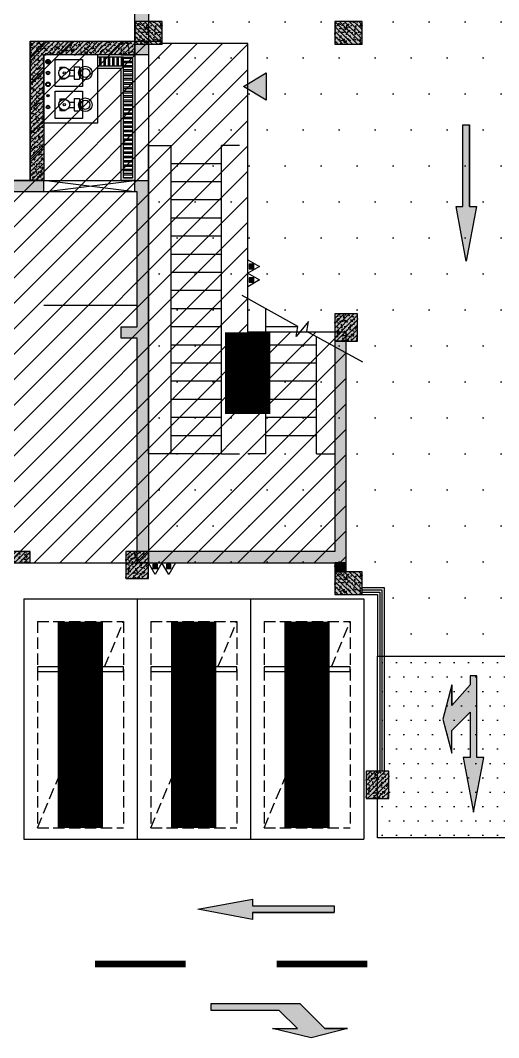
# Model space of a CAD drawing. Extents: x -1338203 to 1886333, y -783476 to 1038610.
# Drawn here: x 709332 to 719880, y 119179 to 141614 of the extents above; entities that cross this region are included whole.
import ezdxf

# ---------------------------------------------------------------- set-up
doc = ezdxf.new("R2010")
doc.units = 0
doc.header["$LTSCALE"] = 1000
doc.header["$MEASUREMENT"] = 0
doc.linetypes.add('A-001-平面B2$0$__DASH', pattern=[0.35, 0.25, -0.1])
for name, color, linetype in [('A-001-平面参照B1$0$0A-ELEV-PATT', 8, 'Continuous'), ('A-001-平面参照B1$0$A-001-平面参照B1$0$0A-E-STRS-RAIL', 163, 'Continuous'), ('A-001-平面参照B1$0$AUDIT_D_220531184525-2', 40, 'Continuous'), ('A-001-车位参照B1$0$A-001-车位参照B1$0$0A-P-PKNG-CAR(A)', 43, 'Continuous'), ('A-13-平面B1$0$0A-E-STRS', 2, 'Continuous'), ('A-13-平面B1$0$110户型坡道（A02.A03.A06）$0$0A-P-FLOR-P&D', 190, 'Continuous'), ('A-13-平面B1$0$DIM_SYMB', 3, 'Continuous'), ('p-a-core', 1, 'Continuous'), ('p-a-regular', 5, 'Continuous'), ('S-13-柱墙B1_1$0$0S-CW-HATCH', 251, 'Continuous'), ('S-13-柱墙B1_1$0$0S-CW-HATCH-UP', 251, 'Continuous'), ('S-13-柱墙B1_1$0$0S-CW-LINE', 72, 'Continuous'), ('S-13-柱墙B1_1$0$0S-S-HOLE', 55, 'Continuous'), ('S001地下一墙柱$0$S001地下一墙柱$0$0S-CC-LINE', 52, 'Continuous'), ('S001地下一墙柱$0$S001地下一墙柱$0$0S-CW-HATCH', 251, 'Continuous'), ('S001地下一墙柱$0$S001地下一墙柱$0$0S-CW-HATCH-UP', 251, 'Continuous'), ('S001地下一墙柱$0$S001地下一墙柱$0$0S-CW-LINE', 72, 'Continuous'), ('中心线', 42, 'Continuous'), ('地面指向箭头', 7, 'Continuous'), ('负一层消火栓$0$0P-EQUIP-FH', 7, 'Continuous'), ('负一层集水坑及排水沟$0$P16-预留预埋-B1$0$0P-TWT_DIM', 3, 'Continuous')]:
    doc.layers.add(name, color=color, linetype=linetype)

# ---------------------------------------------------------------- blocks, each defined once
blk = doc.blocks.new('A-001-平面参照B1')
at = {"layer": 'A-001-平面参照B1$0$0A-ELEV-PATT'}
h = blk.add_hatch(dxfattribs=at)
h.set_pattern_fill('DOTS', color=256, scale=500)
h.set_pattern_definition([(0, (-766365.4, -306889.1), (396.875, 793.75), [0, -793.75])])
h.paths.add_polyline_path([(-54209, -149450), (-54209, -177236), (-50099, -177236), (-50099, -177936), (-49159, -177936), (-49159, -179300), (-38097, -179300), (-38120, -167368), (-38109, -167352), (-38109, -149450)])
h = blk.add_hatch(dxfattribs=at)
h.set_pattern_fill('DOTS', color=256, scale=200)
h.set_pattern_definition([(360, (-766365.37, -306889.07), (158.75, 317.5), [0, -317.5])])
h.paths.add_polyline_path([(-49159, -179300), (-42509, -179300), (-42509, -183300), (-49159, -183300)])
at = {"layer": 'A-001-平面参照B1$0$A-001-平面参照B1$0$0A-E-STRS-RAIL'}
for points in [[(-49499, -177836), (-49059, -177836), (-49059, -181836)], [(-49499, -177886), (-49109, -177886), (-49109, -181836)]]:
    blk.add_lwpolyline(points, dxfattribs=at)
at = {"layer": 'A-001-平面参照B1$0$AUDIT_D_220531184525-2'}
for points in [[(-54209, -149450), (-54209, -177236), (-50099, -177236), (-50099, -177936), (-49159, -177936), (-49159, -179300), (-38097, -179300), (-38120, -167368), (-38109, -167352), (-38109, -149450), (-54209, -149450)], [(-49499, -177786), (-49009, -177786), (-49009, -181836)]]:
    blk.add_lwpolyline(points, dxfattribs=at)
blk.add_lwpolyline([(-49159, -179300), (-42509, -179300), (-42509, -183300), (-49159, -183300)], close=True, dxfattribs=at)
blk = doc.blocks.new('负一层集水坑及排水沟$0$6')
h = blk.add_hatch()
h.set_pattern_fill('ANSI31', color=256, scale=10, angle=-90, style=0)
h.set_pattern_definition([(315, (92664.899, 416650.02), (11.22532015, 11.22532015), [])])
edge = h.paths.add_edge_path()
edge.add_arc((207108, 39634), 25, 0, 360)
for centre, radius in [((207108, 39634), 50), ((207108, 39634), 25), ((207108, 39384), 40), ((207108, 39384), 25), ((207108, 39134), 50), ((207108, 39134), 35), ((207108, 38884), 25), ((207108, 38884), 15), ((207108, 38634), 40), ((207108, 38634), 25)]:
    blk.add_circle(centre, radius)
at = {"layer": '负一层集水坑及排水沟$0$P16-预留预埋-B1$0$0P-TWT_DIM', "color": 7}
for p, q in [((208208, 39784), (207008, 39784)), ((207008, 39784), (207008, 38284)), ((208208, 38284), (208208, 39784)), ((207266, 39684), (207866, 39684)), ((207266, 39084), (207266, 39684)), ((207366, 39514), (207366, 39452)), ((207366, 39514), (207382, 39514)), ((207382, 39514), (207382, 39471)), ((207395, 39514), (207395, 39482)), ((207395, 39514), (207486, 39514)), ((207486, 39514), (207486, 39504)), ((207684, 39518), (207684, 39250)), ((207684, 39518), (207805, 39518)), ((207805, 39518), (207805, 39250)), ((207866, 39684), (207866, 39084)), ((207366, 39317), (207366, 39254)), ((207382, 39297), (207382, 39254)), ((207395, 39287), (207395, 39254)), ((207486, 39265), (207486, 39254)), ((207571, 39444), (207684, 39444)), ((207571, 39325), (207684, 39325)), ((207805, 39444), (207811, 39444)), ((207805, 39325), (207811, 39325)), ((207811, 39460), (207811, 39308)), ((207811, 39460), (207821, 39460)), ((207811, 39308), (207821, 39308)), ((207821, 39460), (207821, 39308)), ((207821, 39444), (207848, 39444)), ((207821, 39325), (207848, 39325)), ((207866, 39084), (207266, 39084)), ((207366, 39254), (207382, 39254)), ((207395, 39254), (207486, 39254)), ((207684, 39250), (207805, 39250)), ((207266, 38984), (207866, 38984)), ((207266, 38384), (207266, 38984)), ((207366, 38814), (207366, 38751)), ((207366, 38814), (207382, 38814)), ((207382, 38814), (207382, 38770)), ((207395, 38814), (207395, 38781)), ((207395, 38814), (207486, 38814)), ((207486, 38814), (207486, 38803)), ((207684, 38818), (207684, 38549)), ((207684, 38818), (207805, 38818)), ((207805, 38818), (207805, 38549)), ((207866, 38984), (207866, 38384)), ((207366, 38616), (207366, 38554)), ((207382, 38597), (207382, 38554)), ((207571, 38743), (207684, 38743)), ((207571, 38624), (207684, 38624)), ((207805, 38743), (207811, 38743)), ((207805, 38624), (207811, 38624)), ((207811, 38760), (207811, 38608)), ((207811, 38760), (207821, 38760)), ((207811, 38608), (207821, 38608)), ((207821, 38760), (207821, 38608)), ((207821, 38743), (207848, 38743)), ((207821, 38624), (207848, 38624)), ((207866, 38384), (207266, 38384)), ((207366, 38554), (207382, 38554)), ((207395, 38586), (207395, 38554)), ((207395, 38554), (207486, 38554)), ((207486, 38564), (207486, 38554)), ((207684, 38549), (207805, 38549)), ((207008, 38284), (208208, 38284))]:
    blk.add_line(p, q, dxfattribs=at)
for centre, radius in [((207466, 39384), 121), ((207930, 39384), 151), ((207466, 39384), 27), ((207930, 39384), 102), ((207930, 38684), 151), ((207466, 38684), 121), ((207466, 38684), 27), ((207930, 38684), 102)]:
    blk.add_circle(centre, radius, dxfattribs=at)
blk = doc.blocks.new('负一层集水坑及排水沟')
blk.add_blockref('负一层集水坑及排水沟$0$6', (-263531, -205820))
blk = doc.blocks.new('S-13-柱墙B1_1', base_point=(-588474, -346969))
at = {"layer": 'S-13-柱墙B1_1$0$0S-CW-HATCH'}
h = blk.add_hatch(color=256, dxfattribs=at)
h.dxf.hatch_style = 1
h.paths.add_polyline_path([(-584784, -348869), (-584984, -348869), (-584984, -349269), (-585764, -349269), (-585764, -349469), (-584784, -349469)], flags=17)
h.paths.add_polyline_path([(-600324, -355889), (-600574, -355889), (-600574, -357159), (-600324, -357159)])
h.paths.add_polyline_path([(-560414, -348869), (-560614, -348869), (-560614, -349469), (-559634, -349469), (-559634, -349269), (-560414, -349269)], flags=17)
h.paths.add_polyline_path([(-600324, -353459), (-600574, -353459), (-600574, -355889), (-600324, -355889)])
h.paths.add_polyline_path([(-600574, -352959), (-600324, -352959), (-600324, -352209), (-599974, -352209), (-599974, -351959), (-600324, -351959), (-600324, -348979), (-592984, -348979), (-592984, -351959), (-593314, -351959), (-593314, -352209), (-592734, -352209), (-592734, -348979), (-590364, -348979), (-590364, -349819), (-590164, -349819), (-590164, -347629), (-588584, -347629), (-588584, -350409), (-588384, -350409), (-588384, -345559), (-585564, -345559), (-585564, -346809), (-585764, -346809), (-585764, -347059), (-585564, -347059), (-585564, -347559), (-584984, -347559), (-584984, -348069), (-584784, -348069), (-584784, -347559), (-583184, -347559), (-583184, -349819), (-582984, -349819), (-582984, -348979), (-580614, -348979), (-580614, -352209), (-580034, -352209), (-580034, -351959), (-580364, -351959), (-580364, -348979), (-574674, -348979), (-574674, -348729), (-582934, -348729), (-582934, -347309), (-585314, -347309), (-585314, -345309), (-588634, -345309), (-588634, -347379), (-590414, -347379), (-590414, -348729), (-600574, -348729)])
h.paths.add_polyline_path([(-545134, -348729), (-545134, -348979), (-545074, -348979), (-545074, -351959), (-545424, -351959), (-545424, -352209), (-545074, -352209), (-545074, -357159), (-544824, -357159), (-544824, -348729)])
h.paths.add_polyline_path([(-547134, -348979), (-547134, -348729), (-554984, -348729), (-554984, -347379), (-556764, -347379), (-556764, -345309), (-560084, -345309), (-560084, -347309), (-562464, -347309), (-562464, -348729), (-573874, -348729), (-573874, -348979), (-573024, -348979), (-573024, -351959), (-573374, -351959), (-573374, -352209), (-572774, -352209), (-572774, -348979), (-572624, -348979), (-572624, -352209), (-572024, -352209), (-572024, -351959), (-572374, -351959), (-572374, -348979), (-565034, -348979), (-565034, -351959), (-565364, -351959), (-565364, -352209), (-564784, -352209), (-564784, -348979), (-562414, -348979), (-562414, -349819), (-562214, -349819), (-562214, -347559), (-560614, -347559), (-560614, -348069), (-560414, -348069), (-560414, -347559), (-559834, -347559), (-559834, -347059), (-559634, -347059), (-559634, -346809), (-559834, -346809), (-559834, -345559), (-557014, -345559), (-557014, -350409), (-556814, -350409), (-556814, -347629), (-555234, -347629), (-555234, -349819), (-555034, -349819), (-555034, -348979), (-552664, -348979), (-552664, -352209), (-552084, -352209), (-552084, -351959), (-552414, -351959), (-552414, -348979), (-551564, -348979), (-551564, -348729), (-550864, -348729), (-550864, -348979)])
h = blk.add_hatch(color=256, dxfattribs=at)
h.dxf.hatch_style = 1
h.paths.add_polyline_path([(-548549, -356909), (-549224, -356909), (-549224, -357159), (-547434, -357159), (-547434, -356909), (-548299, -356909), (-548299, -355059), (-548549, -355059)])
at = {"layer": 'S-13-柱墙B1_1$0$0S-CW-HATCH-UP'}
h = blk.add_hatch(dxfattribs=at)
h.set_pattern_fill('钢筋混凝土', color=256, scale=30)
h.set_pattern_definition([(45, (0, 0), (-53.0330086, 53.0330086), []), (50, (0, 0), (215.178055, -18.82564), [22.5, -247.5]), (355, (0, 0), (-41.6254, 225.65764), [18, -198]), (100.4514, (17.93, -1.57), (173.552815, 206.83186), [19.12206, -210.342634]), (46.1842, (0, 60), (320.17231, -49.6557), [33.75, -371.25]), (96.6356, (26.68, 55.86), (280.39881, 292.23536), [28.68309, -315.5139]), (351.1842, (0, 60), (280.39858, 292.23558), [27, -297]), (21, (30, 45), (179.072116, -120.785667), [22.5, -247.5]), (326, (30, 45), (72.9946, 217.545014), [18, -198]), (71.4514, (44.92, 34.93), (252.06679, 96.75915), [19.12206, -210.342634]), (37.5, (0, 0), (3.647957, 99.868156), [0, -195.6, 0, -201, 0, -198.75]), (7.5, (0, 0), (78.920861, 118.323514), [0, -114.6, 0, -191.1, 0, -75.75]), (327.5, (-66.9, 0), (160.146731, -6.7664615), [0, -75, 0, -234, 0, -310.5]), (317.5, (-96.9, 0), (174.95585, 30.031495), [0, -97.5, 0, -155.4, 0, -220.5])])
h.paths.add_polyline_path([(-584784, -348869), (-584984, -348869), (-584984, -349269), (-585764, -349269), (-585764, -349469), (-584784, -349469)], flags=17)
h.paths.add_polyline_path([(-600324, -355889), (-600574, -355889), (-600574, -357159), (-600324, -357159)])
h.paths.add_polyline_path([(-560414, -348869), (-560614, -348869), (-560614, -349469), (-559634, -349469), (-559634, -349269), (-560414, -349269)], flags=17)
h.paths.add_polyline_path([(-600574, -352959), (-600324, -352959), (-600324, -352209), (-599974, -352209), (-599974, -351959), (-600324, -351959), (-600324, -348979), (-592984, -348979), (-592984, -351959), (-593314, -351959), (-593314, -352209), (-592734, -352209), (-592734, -348979), (-590364, -348979), (-590364, -349819), (-590164, -349819), (-590164, -347629), (-588584, -347629), (-588584, -350409), (-588384, -350409), (-588384, -345559), (-585564, -345559), (-585564, -346809), (-585764, -346809), (-585764, -347059), (-585564, -347059), (-585564, -347559), (-584984, -347559), (-584984, -348069), (-584784, -348069), (-584784, -347559), (-583184, -347559), (-583184, -349819), (-582984, -349819), (-582984, -348979), (-580614, -348979), (-580614, -352209), (-580034, -352209), (-580034, -351959), (-580364, -351959), (-580364, -348979), (-574674, -348979), (-574674, -348729), (-582934, -348729), (-582934, -347309), (-585314, -347309), (-585314, -345309), (-588634, -345309), (-588634, -347379), (-590414, -347379), (-590414, -348729), (-600574, -348729)])
h.paths.add_polyline_path([(-600324, -353459), (-600574, -353459), (-600574, -355889), (-600324, -355889)])
h.paths.add_polyline_path([(-545134, -348729), (-545134, -348979), (-545074, -348979), (-545074, -351959), (-545424, -351959), (-545424, -352209), (-545074, -352209), (-545074, -357159), (-544824, -357159), (-544824, -348729)])
h.paths.add_polyline_path([(-547134, -348979), (-547134, -348729), (-554984, -348729), (-554984, -347379), (-556764, -347379), (-556764, -345309), (-560084, -345309), (-560084, -347309), (-562464, -347309), (-562464, -348729), (-573874, -348729), (-573874, -348979), (-573024, -348979), (-573024, -351959), (-573374, -351959), (-573374, -352209), (-572774, -352209), (-572774, -348979), (-572624, -348979), (-572624, -352209), (-572024, -352209), (-572024, -351959), (-572374, -351959), (-572374, -348979), (-565034, -348979), (-565034, -351959), (-565364, -351959), (-565364, -352209), (-564784, -352209), (-564784, -348979), (-562414, -348979), (-562414, -349819), (-562214, -349819), (-562214, -347559), (-560614, -347559), (-560614, -348069), (-560414, -348069), (-560414, -347559), (-559834, -347559), (-559834, -347059), (-559634, -347059), (-559634, -346809), (-559834, -346809), (-559834, -345559), (-557014, -345559), (-557014, -350409), (-556814, -350409), (-556814, -347629), (-555234, -347629), (-555234, -349819), (-555034, -349819), (-555034, -348979), (-552664, -348979), (-552664, -352209), (-552084, -352209), (-552084, -351959), (-552414, -351959), (-552414, -348979), (-551564, -348979), (-551564, -348729), (-550864, -348729), (-550864, -348979)])
h = blk.add_hatch(dxfattribs=at)
h.set_pattern_fill('钢筋混凝土', color=256, scale=30)
h.set_pattern_definition([(45, (-1823019.115, 480945.615), (-53.0330086, 53.0330086), []), (50, (-1823019.12, 480945.61), (215.178055, -18.82564), [22.5, -247.5]), (355, (-1823019.12, 480945.61), (-41.6254, 225.65764), [18, -198]), (100.4514, (-1823001.18, 480944.05), (173.552815, 206.831863), [19.122057, -210.342634]), (46.1842, (-1823019.12, 481005.61), (320.172315, -49.655704), [33.75, -371.25]), (96.6356, (-1822992.43, 481001.48), (280.39881, 292.23536), [28.683086, -315.5139]), (351.1842, (-1823019.1, 481005.6), (280.39858, 292.23558), [27, -297]), (21, (-1822989.12, 480990.61), (179.072116, -120.785667), [22.5, -247.5]), (326, (-1822989.12, 480990.61), (72.9946, 217.545014), [18, -198]), (71.4514, (-1822974.2, 480980.55), (252.066789, 96.75915), [19.122057, -210.342634]), (37.5, (-1823019.115, 480945.615), (3.6479566, 99.868156), [0, -195.6, 0, -201, 0, -198.75]), (7.5, (-1823019.12, 480945.61), (78.920861, 118.3235136), [0, -114.6, 0, -191.1, 0, -75.75]), (327.5, (-1823086.015, 480945.615), (160.146731, -6.7664615), [0, -75, 0, -234, 0, -310.5]), (317.5, (-1823116.02, 480945.61), (174.955851, 30.031495), [0, -97.5, 0, -155.4, 0, -220.5])])
h.paths.add_polyline_path([(-548549, -356909), (-549224, -356909), (-549224, -357159), (-547434, -357159), (-547434, -356909), (-548299, -356909), (-548299, -355059), (-548549, -355059)])
at = {"layer": 'S-13-柱墙B1_1$0$0S-CW-LINE'}
blk.add_lwpolyline([(-554984, -348729), (-544824, -348729), (-544824, -357159), (-545074, -357159), (-545074, -352209), (-545424, -352209), (-545424, -351959), (-545074, -351959), (-545074, -348979), (-552414, -348979)], dxfattribs=at)
blk.add_lwpolyline([(-548549, -356909), (-549224, -356909), (-549224, -357159), (-547434, -357159), (-547434, -356909), (-548299, -356909), (-548299, -355059), (-548549, -355059)], close=True, dxfattribs=at)
at = {"layer": 'S-13-柱墙B1_1$0$0S-S-HOLE'}
for p, q in [((-547134, -348979), (-545134, -348729, 100)), ((-545134, -348979), (-547134, -348729))]:
    blk.add_line(p, q, dxfattribs=at)
blk.add_lwpolyline([(-547134, -348729), (-545134, -348729), (-545134, -348979), (-547134, -348979)], close=True, dxfattribs=at)
blk = doc.blocks.new('S001地下一墙柱')
at = {"layer": 'S001地下一墙柱$0$S001地下一墙柱$0$0S-CW-HATCH', "ltscale": 0.002}
h = blk.add_hatch(color=256, dxfattribs=at)
h.dxf.hatch_style = 1
h.paths.add_polyline_path([(-54509, -122440), (-54209, -122440), (-54209, -166036), (-54509, -166036)])
at = {"layer": 'S001地下一墙柱$0$S001地下一墙柱$0$0S-CW-HATCH'}
h = blk.add_hatch(color=256, dxfattribs=at)
h.dxf.hatch_style = 1
h.paths.add_polyline_path([(-53909, -165800), (-53909, -165300), (-54509, -165300), (-54509, -165800)])
h = blk.add_hatch(color=256, dxfattribs=at)
h.dxf.hatch_style = 1
h.paths.add_polyline_path([(-49499, -165800), (-49499, -165300), (-50099, -165300), (-50099, -165800)])
at = {"layer": 'S001地下一墙柱$0$S001地下一墙柱$0$0S-CW-HATCH', "ltscale": 0.002}
h = blk.add_hatch(color=256, dxfattribs=at)
h.dxf.hatch_style = 1
h.paths.add_polyline_path([(-56819, -168806), (-56819, -165736), (-54509, -165736), (-54509, -166036), (-56519, -166036), (-56519, -168806)])
at = {"layer": 'S001地下一墙柱$0$S001地下一墙柱$0$0S-CW-HATCH'}
h = blk.add_hatch(color=256, dxfattribs=at)
h.dxf.hatch_style = 1
h.paths.add_polyline_path([(-49599, -171750), (-50099, -171750), (-50099, -172350), (-49599, -172350)])
at = {"layer": 'S001地下一墙柱$0$S001地下一墙柱$0$0S-CW-HATCH', "ltscale": 0.002}
h = blk.add_hatch(color=256, dxfattribs=at)
h.dxf.hatch_style = 1
h.paths.add_polyline_path([(-54209, -176986), (-54209, -177236), (-49849, -177236), (-49849, -172350), (-50099, -172350), (-50099, -176986)])
at = {"layer": 'S001地下一墙柱$0$S001地下一墙柱$0$0S-CW-HATCH'}
h = blk.add_hatch(color=256, dxfattribs=at)
h.dxf.hatch_style = 1
h.paths.add_polyline_path([(-54209, -176986), (-54709, -176986), (-54709, -177586), (-54209, -177586)])
h = blk.add_hatch(color=256, dxfattribs=at)
h.dxf.hatch_style = 1
h.paths.add_polyline_path([(-49849, -177236), (-50099, -177236), (-50099, -177436), (-49849, -177436)])
h = blk.add_hatch(color=256, dxfattribs=at)
h.dxf.hatch_style = 1
h.paths.add_polyline_path([(-49499, -177936), (-49499, -177436), (-50099, -177436), (-50099, -177936)])
h = blk.add_hatch(color=256, dxfattribs=at)
h.dxf.hatch_style = 1
h.paths.add_polyline_path([(-48909, -181836), (-49409, -181836), (-49409, -182436), (-48909, -182436)])
at = {"layer": 'S001地下一墙柱$0$S001地下一墙柱$0$0S-CW-HATCH-UP', "ltscale": 0.002}
h = blk.add_hatch(dxfattribs=at)
h.set_pattern_fill('钢筋混凝土', color=256, scale=30)
h.set_pattern_definition([(45, (-766365.37, -306889.07), (-53.0330086, 53.0330086), []), (50, (-766365.37, -306889.07), (215.178055, -18.82564), [22.5, -247.5]), (355, (-766365.37, -306889.07), (-41.6254, 225.65764), [18, -198]), (100.4514, (-766347.44, -306890.64), (173.552815, 206.83186), [19.12206, -210.342634]), (46.1842, (-766365.37, -306829.07), (320.17231, -49.6557), [33.75, -371.25]), (96.6356, (-766338.7, -306833.2), (280.39881, 292.23536), [28.68309, -315.5139]), (351.1842, (-766365.37, -306829.07), (280.39858, 292.23558), [27, -297]), (21, (-766335.37, -306844.07), (179.072116, -120.785667), [22.5, -247.5]), (326, (-766335.37, -306844.07), (72.9946, 217.545014), [18, -198]), (71.4514, (-766320.44, -306854.14), (252.06679, 96.75915), [19.12206, -210.342634]), (37.5, (-766365.37, -306889.07), (3.6479566, 99.868156), [0, -195.6, 0, -201, 0, -198.75]), (7.5, (-766365.37, -306889.07), (78.920861, 118.323514), [0, -114.6, 0, -191.1, 0, -75.75]), (327.5, (-766432.27, -306889.07), (160.146731, -6.7664615), [0, -75, 0, -234, 0, -310.5]), (317.5, (-766462.27, -306889.07), (174.95585, 30.031495), [0, -97.5, 0, -155.4, 0, -220.5])])
h.paths.add_polyline_path([(-54509, -122440), (-54209, -122440), (-54209, -166036), (-54509, -166036)])
at = {"layer": 'S001地下一墙柱$0$S001地下一墙柱$0$0S-CW-HATCH-UP'}
h = blk.add_hatch(dxfattribs=at)
h.set_pattern_fill('钢筋混凝土', color=256, scale=30, angle=-90)
h.set_pattern_definition([(315, (-44957.034, -198110.794), (53.03301, 53.03301), []), (320, (-44957.03, -198110.8), (-18.8256, -215.1781), [22.5, -247.5]), (265, (-44957.03, -198110.8), (225.6576, 41.6254), [18, -198]), (10.4514, (-44958.6, -198128.73), (206.8319, -173.5528), [19.122, -210.3426]), (316.1842, (-44897.03, -198110.8), (-49.6557, -320.1723), [33.75, -371.25]), (6.6356, (-44901.17, -198137.47), (292.2354, -280.3988), [28.683, -315.514]), (261.1842, (-44897.03, -198110.8), (292.2356, -280.3986), [27, -297]), (291, (-44912.03, -198140.8), (-120.7857, -179.0721), [22.5, -247.5]), (236, (-44912.03, -198140.8), (217.545, -72.9946), [18, -198]), (341.4514, (-44922.1, -198155.72), (96.7591, -252.0668), [19.122, -210.3426]), (307.5, (-44957.034, -198110.79), (99.86816, -3.64796), [0, -195.6, 0, -201, 0, -198.75]), (277.5, (-44957.03, -198110.79), (118.3235, -78.92086), [0, -114.6, 0, -191.1, 0, -75.75]), (237.5, (-44957.034, -198043.89), (-6.76646, -160.14673), [0, -75, 0, -234, 0, -310.5]), (227.5, (-44957.03, -198013.9), (30.0315, -174.95585), [0, -97.5, 0, -155.4, 0, -220.5])])
h.paths.add_polyline_path([(-53909, -165800), (-53909, -165300), (-54509, -165300), (-54509, -165800)])
h = blk.add_hatch(dxfattribs=at)
h.set_pattern_fill('钢筋混凝土', color=256, scale=30, angle=-90)
h.set_pattern_definition([(315, (-40547.03, -198110.794), (53.03301, 53.03301), []), (320, (-40547.03, -198110.8), (-18.8256, -215.1781), [22.5, -247.5]), (265, (-40547.03, -198110.8), (225.6576, 41.6254), [18, -198]), (10.4514, (-40548.6, -198128.73), (206.8319, -173.5528), [19.122, -210.3426]), (316.1842, (-40487.03, -198110.8), (-49.6557, -320.1723), [33.75, -371.25]), (6.6356, (-40491.17, -198137.47), (292.2354, -280.3988), [28.683, -315.514]), (261.1842, (-40487.03, -198110.8), (292.2356, -280.3986), [27, -297]), (291, (-40502.03, -198140.8), (-120.7857, -179.0721), [22.5, -247.5]), (236, (-40502.03, -198140.8), (217.545, -72.9946), [18, -198]), (341.4514, (-40512.1, -198155.72), (96.7591, -252.0668), [19.122, -210.3426]), (307.5, (-40547.03, -198110.79), (99.86816, -3.64796), [0, -195.6, 0, -201, 0, -198.75]), (277.5, (-40547.03, -198110.79), (118.3235, -78.92086), [0, -114.6, 0, -191.1, 0, -75.75]), (237.5, (-40547.03, -198043.89), (-6.76646, -160.14673), [0, -75, 0, -234, 0, -310.5]), (227.5, (-40547.03, -198013.9), (30.0315, -174.95585), [0, -97.5, 0, -155.4, 0, -220.5])])
h.paths.add_polyline_path([(-49499, -165800), (-49499, -165300), (-50099, -165300), (-50099, -165800)])
at = {"layer": 'S001地下一墙柱$0$S001地下一墙柱$0$0S-CW-HATCH-UP', "ltscale": 0.002}
h = blk.add_hatch(dxfattribs=at)
h.set_pattern_fill('钢筋混凝土', color=256, scale=30)
h.set_pattern_definition([(45, (-766365.37, -306889.07), (-53.0330086, 53.0330086), []), (50, (-766365.37, -306889.07), (215.178055, -18.82564), [22.5, -247.5]), (355, (-766365.37, -306889.07), (-41.6254, 225.65764), [18, -198]), (100.4514, (-766347.44, -306890.64), (173.552815, 206.83186), [19.12206, -210.342634]), (46.1842, (-766365.37, -306829.07), (320.17231, -49.6557), [33.75, -371.25]), (96.6356, (-766338.7, -306833.2), (280.39881, 292.23536), [28.68309, -315.5139]), (351.1842, (-766365.37, -306829.07), (280.39858, 292.23558), [27, -297]), (21, (-766335.37, -306844.07), (179.072116, -120.785667), [22.5, -247.5]), (326, (-766335.37, -306844.07), (72.9946, 217.545014), [18, -198]), (71.4514, (-766320.44, -306854.14), (252.06679, 96.75915), [19.12206, -210.342634]), (37.5, (-766365.37, -306889.07), (3.647957, 99.868156), [0, -195.6, 0, -201, 0, -198.75]), (7.5, (-766365.37, -306889.07), (78.920861, 118.323514), [0, -114.6, 0, -191.1, 0, -75.75]), (327.5, (-766432.27, -306889.07), (160.146731, -6.7664615), [0, -75, 0, -234, 0, -310.5]), (317.5, (-766462.27, -306889.07), (174.95585, 30.031495), [0, -97.5, 0, -155.4, 0, -220.5])])
h.paths.add_polyline_path([(-56819, -168806), (-56819, -165736), (-54509, -165736), (-54509, -166036), (-56519, -166036), (-56519, -168806)])
at = {"layer": 'S001地下一墙柱$0$S001地下一墙柱$0$0S-CW-HATCH-UP'}
h = blk.add_hatch(dxfattribs=at)
h.set_pattern_fill('钢筋混凝土', color=256, scale=30)
h.set_pattern_definition([(45, (-17288.03, -162798.29), (-53.03301, 53.03301), []), (50, (-17288.03, -162798.29), (215.1781, -18.8256), [22.5, -247.5]), (355, (-17288.03, -162798.29), (-41.6254, 225.6576), [18, -198]), (100.4514, (-17270.1, -162799.86), (173.5528, 206.8319), [19.122, -210.3426]), (46.1842, (-17288.03, -162738.3), (320.1723, -49.6557), [33.75, -371.25]), (96.6356, (-17261.35, -162742.43), (280.3988, 292.2354), [28.683, -315.514]), (351.1842, (-17288.03, -162738.3), (280.3986, 292.2356), [27, -297]), (21, (-17258.03, -162753.29), (179.0721, -120.7857), [22.5, -247.5]), (326, (-17258.03, -162753.29), (72.9946, 217.545), [18, -198]), (71.4514, (-17243.1, -162763.35), (252.0668, 96.7591), [19.122, -210.3426]), (37.5, (-17288.03, -162798.29), (3.64796, 99.86816), [0, -195.6, 0, -201, 0, -198.75]), (7.5, (-17288.03, -162798.29), (78.92086, 118.3235), [0, -114.6, 0, -191.1, 0, -75.75]), (327.5, (-17354.93, -162798.29), (160.14673, -6.76646), [0, -75, 0, -234, 0, -310.5]), (317.5, (-17384.93, -162798.29), (174.95585, 30.0315), [0, -97.5, 0, -155.4, 0, -220.5])])
h.paths.add_polyline_path([(-49599, -171750), (-50099, -171750), (-50099, -172350), (-49599, -172350)])
at = {"layer": 'S001地下一墙柱$0$S001地下一墙柱$0$0S-CW-HATCH-UP', "ltscale": 0.002}
h = blk.add_hatch(dxfattribs=at)
h.set_pattern_fill('钢筋混凝土', color=256, scale=30)
h.set_pattern_definition([(45, (-766365.37, -306889.07), (-53.0330086, 53.0330086), []), (50, (-766365.37, -306889.07), (215.178055, -18.82564), [22.5, -247.5]), (355, (-766365.37, -306889.07), (-41.6254, 225.65764), [18, -198]), (100.4514, (-766347.44, -306890.64), (173.552815, 206.83186), [19.12206, -210.342634]), (46.1842, (-766365.37, -306829.07), (320.17231, -49.6557), [33.75, -371.25]), (96.6356, (-766338.7, -306833.2), (280.39881, 292.23536), [28.68309, -315.5139]), (351.1842, (-766365.37, -306829.07), (280.39858, 292.23558), [27, -297]), (21, (-766335.37, -306844.07), (179.072116, -120.785667), [22.5, -247.5]), (326, (-766335.37, -306844.07), (72.9946, 217.545014), [18, -198]), (71.4514, (-766320.44, -306854.14), (252.06679, 96.75915), [19.12206, -210.342634]), (37.5, (-766365.37, -306889.07), (3.647957, 99.868156), [0, -195.6, 0, -201, 0, -198.75]), (7.5, (-766365.37, -306889.07), (78.920861, 118.323514), [0, -114.6, 0, -191.1, 0, -75.75]), (327.5, (-766432.27, -306889.07), (160.146731, -6.7664615), [0, -75, 0, -234, 0, -310.5]), (317.5, (-766462.27, -306889.07), (174.95585, 30.031495), [0, -97.5, 0, -155.4, 0, -220.5])])
h.paths.add_polyline_path([(-54209, -176986), (-54209, -177236), (-49849, -177236), (-49849, -172350), (-50099, -172350), (-50099, -176986)])
at = {"layer": 'S001地下一墙柱$0$S001地下一墙柱$0$0S-CW-HATCH-UP'}
h = blk.add_hatch(dxfattribs=at)
h.set_pattern_fill('钢筋混凝土', color=256, scale=30)
h.set_pattern_definition([(45, (-21898.03, -168034.16), (-53.03301, 53.03301), []), (50, (-21898.03, -168034.16), (215.1781, -18.8256), [22.5, -247.5]), (355, (-21898.03, -168034.16), (-41.6254, 225.6576), [18, -198]), (100.4514, (-21880.1, -168035.73), (173.5528, 206.8319), [19.122, -210.3426]), (46.1842, (-21898.03, -167974.16), (320.1723, -49.6557), [33.75, -371.25]), (96.6356, (-21871.35, -167978.3), (280.3988, 292.2354), [28.683, -315.514]), (351.1842, (-21898.03, -167974.16), (280.3986, 292.2356), [27, -297]), (21, (-21868.03, -167989.16), (179.0721, -120.7857), [22.5, -247.5]), (326, (-21868.03, -167989.16), (72.9946, 217.545), [18, -198]), (71.4514, (-21853.1, -167999.23), (252.0668, 96.7591), [19.122, -210.3426]), (37.5, (-21898.03, -168034.16), (3.64796, 99.86816), [0, -195.6, 0, -201, 0, -198.75]), (7.5, (-21898.03, -168034.16), (78.92086, 118.3235), [0, -114.6, 0, -191.1, 0, -75.75]), (327.5, (-21964.93, -168034.16), (160.14673, -6.76646), [0, -75, 0, -234, 0, -310.5]), (317.5, (-21994.93, -168034.16), (174.95585, 30.0315), [0, -97.5, 0, -155.4, 0, -220.5])])
h.paths.add_polyline_path([(-54209, -176986), (-54709, -176986), (-54709, -177586), (-54209, -177586)])
h = blk.add_hatch(dxfattribs=at)
h.set_pattern_fill('钢筋混凝土', color=256, scale=30)
h.set_pattern_definition([(45, (-766365.37, -306889.07), (-53.0330086, 53.0330086), []), (50, (-766365.37, -306889.07), (215.178055, -18.82564), [22.5, -247.5]), (355, (-766365.37, -306889.07), (-41.6254, 225.65764), [18, -198]), (100.4514, (-766347.44, -306890.64), (173.552815, 206.83186), [19.12206, -210.342634]), (46.1842, (-766365.37, -306829.07), (320.17231, -49.6557), [33.75, -371.25]), (96.6356, (-766338.7, -306833.2), (280.39881, 292.23536), [28.68309, -315.5139]), (351.1842, (-766365.37, -306829.07), (280.39858, 292.23558), [27, -297]), (21, (-766335.37, -306844.07), (179.072116, -120.785667), [22.5, -247.5]), (326, (-766335.37, -306844.07), (72.9946, 217.545014), [18, -198]), (71.4514, (-766320.44, -306854.14), (252.06679, 96.75915), [19.12206, -210.342634]), (37.5, (-766365.37, -306889.07), (3.647957, 99.868156), [0, -195.6, 0, -201, 0, -198.75]), (7.5, (-766365.37, -306889.07), (78.920861, 118.323514), [0, -114.6, 0, -191.1, 0, -75.75]), (327.5, (-766432.27, -306889.07), (160.146731, -6.7664615), [0, -75, 0, -234, 0, -310.5]), (317.5, (-766462.27, -306889.07), (174.95585, 30.031495), [0, -97.5, 0, -155.4, 0, -220.5])])
h.paths.add_polyline_path([(-49849, -177236), (-50099, -177236), (-50099, -177436), (-49849, -177436)])
h = blk.add_hatch(dxfattribs=at)
h.set_pattern_fill('钢筋混凝土', color=256, scale=30, angle=-90)
h.set_pattern_definition([(315, (-40547.034, -210246.62), (53.03301, 53.03301), []), (320, (-40547.03, -210246.62), (-18.8256, -215.1781), [22.5, -247.5]), (265, (-40547.03, -210246.62), (225.6576, 41.6254), [18, -198]), (10.4514, (-40548.6, -210264.55), (206.8319, -173.5528), [19.122, -210.3426]), (316.1842, (-40487.03, -210246.62), (-49.6557, -320.1723), [33.75, -371.25]), (6.6356, (-40491.17, -210273.3), (292.2354, -280.3988), [28.683, -315.514]), (261.1842, (-40487.03, -210246.62), (292.2356, -280.3986), [27, -297]), (291, (-40502.03, -210276.62), (-120.7857, -179.0721), [22.5, -247.5]), (236, (-40502.03, -210276.62), (217.545, -72.9946), [18, -198]), (341.4514, (-40512.1, -210291.55), (96.7591, -252.0668), [19.122, -210.3426]), (307.5, (-40547.034, -210246.62), (99.86816, -3.64796), [0, -195.6, 0, -201, 0, -198.75]), (277.5, (-40547.03, -210246.62), (118.3235, -78.92086), [0, -114.6, 0, -191.1, 0, -75.75]), (237.5, (-40547.034, -210179.72), (-6.76646, -160.14673), [0, -75, 0, -234, 0, -310.5]), (227.5, (-40547.03, -210149.72), (30.0315, -174.95585), [0, -97.5, 0, -155.4, 0, -220.5])])
h.paths.add_polyline_path([(-49499, -177936), (-49499, -177436), (-50099, -177436), (-50099, -177936)])
h = blk.add_hatch(dxfattribs=at)
h.set_pattern_fill('钢筋混凝土', color=256, scale=30)
h.set_pattern_definition([(45, (-16598.03, -172884.16), (-53.03301, 53.03301), []), (50, (-16598.03, -172884.16), (215.1781, -18.8256), [22.5, -247.5]), (355, (-16598.03, -172884.16), (-41.6254, 225.6576), [18, -198]), (100.4514, (-16580.1, -172885.73), (173.5528, 206.8319), [19.122, -210.3426]), (46.1842, (-16598.03, -172824.16), (320.1723, -49.6557), [33.75, -371.25]), (96.6356, (-16571.35, -172828.3), (280.3988, 292.2354), [28.683, -315.514]), (351.1842, (-16598.03, -172824.16), (280.3986, 292.2356), [27, -297]), (21, (-16568.03, -172839.16), (179.0721, -120.7857), [22.5, -247.5]), (326, (-16568.03, -172839.16), (72.9946, 217.545), [18, -198]), (71.4514, (-16553.1, -172849.23), (252.0668, 96.7591), [19.122, -210.3426]), (37.5, (-16598.03, -172884.16), (3.64796, 99.86816), [0, -195.6, 0, -201, 0, -198.75]), (7.5, (-16598.03, -172884.16), (78.92086, 118.3235), [0, -114.6, 0, -191.1, 0, -75.75]), (327.5, (-16664.93, -172884.16), (160.14673, -6.76646), [0, -75, 0, -234, 0, -310.5]), (317.5, (-16694.93, -172884.16), (174.95585, 30.0315), [0, -97.5, 0, -155.4, 0, -220.5])])
h.paths.add_polyline_path([(-48909, -181836), (-49409, -181836), (-49409, -182436), (-48909, -182436)])
at = {"layer": 'S001地下一墙柱$0$S001地下一墙柱$0$0S-CC-LINE'}
for points in [[(-53909, -165800), (-53909, -165300), (-54509, -165300), (-54509, -165800)], [(-49499, -165800), (-49499, -165300), (-50099, -165300), (-50099, -165800)], [(-49599, -171750), (-50099, -171750), (-50099, -172350), (-49599, -172350)], [(-54209, -176986), (-54709, -176986), (-54709, -177586), (-54209, -177586)], [(-49499, -177936), (-49499, -177436), (-50099, -177436), (-50099, -177936)], [(-48909, -181836), (-49409, -181836), (-49409, -182436), (-48909, -182436)]]:
    blk.add_lwpolyline(points, close=True, dxfattribs=at)
at = {"layer": 'S001地下一墙柱$0$S001地下一墙柱$0$0S-CW-LINE', "ltscale": 0.002}
for points in [[(-54509, -122440), (-54209, -122440), (-54209, -166036), (-54509, -166036)], [(-56819, -168806), (-56819, -165736), (-54509, -165736), (-54509, -166036), (-56519, -166036), (-56519, -168806)], [(-54209, -176986), (-54209, -177236), (-49849, -177236), (-49849, -172350), (-50099, -172350), (-50099, -176986)], [(-49849, -177236), (-50099, -177236), (-50099, -177436), (-49849, -177436)]]:
    blk.add_lwpolyline(points, close=True, dxfattribs=at)
at = {"ltscale": 0.002}
blk.add_blockref('S-13-柱墙B1_1', (-97859, -167046), dxfattribs=at)
blk = doc.blocks.new('负一层消火栓$0$$TwtSys$00000546')
h = blk.add_hatch()
h.set_pattern_fill('ANSI31', color=256, scale=200, style=0)
h.set_pattern_definition([(45, (-38543.802, -6670.83), (-17.67767, 17.67767), [])])
h.paths.add_polyline_path([(-65, 174), (65, 174), (65, 44), (-65, 44)])
for points in [[(0, 344), (-198, 0), (198, 0)], [(-65, 174), (65, 174), (65, 44), (-65, 44)]]:
    blk.add_lwpolyline(points, close=True)
blk = doc.blocks.new('负一层消火栓')
at = {"layer": '负一层消火栓$0$0P-EQUIP-FH', "xscale": -0.75, "yscale": 0.75, "zscale": 0.75}
for p, rotation in [((-52018, -170704), 270), ((-52018, -171001), 270), ((-54060, -177236), 180), ((-53762, -177236), 180)]:
    blk.add_blockref('负一层消火栓$0$$TwtSys$00000546', p, dxfattribs=dict(at, rotation=rotation))
blk = doc.blocks.new('左转或右转')
at = {"layer": '地面指向箭头'}
blk.add_hatch(color=251, dxfattribs=at).paths.add_polyline_path([(3221046, 2451667), (3221247, 2450864), (3221247, 2451366), (3221799, 2451918), (3221799, 2453874), (3221648, 2453874), (3221648, 2452369), (3221247, 2451968), (3221247, 2452519)])
at = {"layer": '地面指向箭头', "color": 251}
blk.add_lwpolyline([(3221247, 2450864), (3221046, 2451667), (3221247, 2452519), (3221247, 2451968), (3221648, 2452369), (3221648, 2453874), (3221799, 2453874), (3221799, 2451918), (3221247, 2451366), (3221247, 2450864), (3221247, 2451366)], dxfattribs=at)
blk = doc.blocks.new('直行右转或左转')
at = {"layer": '地面指向箭头'}
blk.add_hatch(color=251, dxfattribs=at).paths.add_polyline_path([(3219528, 2452519), (3218327, 2452294), (3218327, 2452444), (3217325, 2452444), (3217726, 2452044), (3218227, 2452044), (3217476, 2451843), (3216725, 2452044), (3217175, 2452044), (3216725, 2452444), (3216524, 2452444), (3216524, 2452594), (3218327, 2452594), (3218327, 2452745)])
at = {"layer": '地面指向箭头', "color": 251}
blk.add_lwpolyline([(3216725, 2452044), (3217175, 2452044), (3216725, 2452044), (3217476, 2451843), (3218227, 2452044), (3217726, 2452044), (3217325, 2452444), (3218327, 2452444), (3218327, 2452294), (3219528, 2452519), (3218327, 2452745), (3218327, 2452594), (3216524, 2452594), (3216524, 2452444), (3216725, 2452444), (3217175, 2452044)], dxfattribs=at)
blk = doc.blocks.new('直行')
at = {"layer": '地面指向箭头'}
blk.add_hatch(color=251, dxfattribs=at).paths.add_polyline_path([(-29241, 4059962), (-29466, 4058762), (-29316, 4058762), (-29316, 4056961), (-29166, 4056961), (-29166, 4058762), (-29016, 4058762)])
at = {"layer": '地面指向箭头', "color": 251}
blk.add_lwpolyline([(-29316, 4058762), (-29316, 4056961), (-29316, 4058762), (-29316, 4058762), (-29466, 4058762), (-29241, 4059962), (-29016, 4058762), (-29166, 4058762), (-29166, 4056961), (-29316, 4056961), (-29316, 4056961)], dxfattribs=at)
blk = doc.blocks.new('A$C9cb663f1')
at = {"layer": '中心线', "color": 251, "const_width": 150}
for points in [[(298335, -240958), (300335, -240958)], [(302335, -240958), (304335, -240958)]]:
    blk.add_lwpolyline(points, dxfattribs=at)
at = {"layer": '地面指向箭头', "color": 251}
for p, rotation in [((277278, 3834507), 180), ((4360564, -210509), 90)]:
    blk.add_blockref('直行', p, dxfattribs=dict(at, rotation=rotation))
at = {"layer": '地面指向箭头', "color": 251, "linetype": 'Continuous'}
for name, p, rotation in [('直行右转或左转', (-2145840, 2981920), 270), ('左转或右转', (2754766, -3463629), 90)]:
    blk.add_blockref(name, p, dxfattribs=dict(at, rotation=rotation))
blk = doc.blocks.new('A$C488321c4')
at = {"layer": '地面指向箭头'}
h = blk.add_hatch(color=251, dxfattribs=at)
h.dxf.hatch_style = 1
h.paths.add_polyline_path([(302110, -221908), (301610, -221608), (302110, -221308)])
at = {"layer": '地面指向箭头', "color": 251, "elevation": 0, "flags": 128}
blk.add_lwpolyline([(302110, -221908), (301610, -221608), (302110, -221308), (302110, -221908)], dxfattribs=at)
blk = doc.blocks.new('A$Cd3af7b6b')
at = {"layer": '地面指向箭头'}
h = blk.add_hatch(color=251, dxfattribs=at)
h.dxf.hatch_style = 1
h.paths.add_polyline_path([(302110, 198592), (301610, 198892), (302110, 199192)])
at = {"layer": '地面指向箭头', "color": 251, "elevation": 0, "flags": 128}
blk.add_lwpolyline([(302110, 198592), (301610, 198892), (302110, 199192), (302110, 198592)], dxfattribs=at)
blk = doc.blocks.new('A-001-车位参照B1$0$A-001-车位参照B1$0$A-001-车位参照B1$0$A$C55E63F02')
for p, q in [((0, -5300), (0, 0)), ((0, 0), (2500, 0)), ((2500, -5300), (2500, 0)), ((0, -5300), (2500, -5300))]:
    blk.add_line(p, q)
at = {"linetype": 'A-001-平面B2$0$__DASH'}
for p, q in [((300, -250), (2200, -250)), ((300, -4800), (300, -250)), ((2200, -4800), (2200, -250)), ((300, -4800), (2200, -4800))]:
    blk.add_line(p, q, dxfattribs=at)
blk.add_lwpolyline([(300, -250), (2200, -4800)], dxfattribs=at)
blk.add_lwpolyline([(2200, -3800), (300, -3800), (300, -3700), (2200, -3700)], close=True)
at = {"layer": 'p-a-regular', "ltscale": 0.002, "const_width": 1000}
blk.add_lwpolyline([(1250, -250), (1250, -4800)], dxfattribs=at)
blk = doc.blocks.new('A-13-平面B1')
at = {"layer": 'A-13-平面B1$0$110户型坡道（A02.A03.A06）$0$0A-P-FLOR-P&D'}
h = blk.add_hatch(dxfattribs=at)
h.set_pattern_fill('ANSI32', color=256, scale=20, angle=45)
h.set_pattern_definition([(90, (-2337964.98, 495255.18), (-95.25, 7e-15), []), (90, (-2337933.23, 495286.93), (-95.25, 7e-15), [])])
h.paths.add_polyline_path([(43100, 960), (42540, 960), (42540, 760), (43100, 760)])
h = blk.add_hatch(dxfattribs=at)
h.set_pattern_fill('ANSI32', color=256, scale=20, angle=-45)
h.set_pattern_definition([(4e-09, (16767.15, 463614.43), (-6e-09, 95.25), []), (4e-09, (16798.9, 463582.68), (-6e-09, 95.25), [])])
h.paths.add_polyline_path([(43300, 960), (43300, -1710), (43100, -1710), (43100, 760), (43100, 960)])
at = {"layer": 'A-13-平面B1$0$0A-E-STRS'}
for p, q in [((45660, -990), (45260, -990)), ((45260, -1390), (44150, -1390)), ((45260, -1790), (44150, -1790)), ((45260, -2190), (44150, -2190)), ((45260, -2590), (44150, -2590)), ((45260, -2990), (44150, -2990)), ((45260, -3390), (44150, -3390)), ((45260, -3790), (44150, -3790)), ((45260, -4190), (44150, -4190)), ((41340, -4510), (43400, -4510)), ((45260, -4590), (44150, -4590)), ((45260, -4990), (44150, -4990)), ((46945, -4990), (46240, -4990)), ((45260, -5390), (44150, -5390)), ((47360, -5390), (46240, -5390)), ((45260, -5790), (44150, -5790)), ((47360, -5790), (46240, -5790)), ((45260, -6190), (44150, -6190)), ((47360, -6190), (46240, -6190)), ((45260, -6590), (44150, -6590)), ((47360, -6590), (46240, -6590)), ((45260, -6990), (44150, -6990)), ((47360, -6990), (46240, -6990)), ((45260, -7390), (44150, -7390)), ((47360, -7390), (46240, -7390)), ((45260, -7790), (44150, -7790)), ((45260, -7790), (45660, -7790)), ((47360, -7790), (47760, -7790))]:
    blk.add_line(p, q, dxfattribs=at)
for points in [[(44150, -7790), (43650, -7790), (43650, -990), (44150, -990)], [(44150, -7790), (44150, -990)], [(45260, -7790), (45260, -990)], [(46240, -7790), (46240, -4590)], [(47360, -7790), (47360, -5209)], [(46240, -7790), (45840, -7790)]]:
    blk.add_lwpolyline(points, dxfattribs=at)
at = {"layer": 'A-13-平面B1$0$110户型坡道（A02.A03.A06）$0$0A-P-FLOR-P&D'}
for p, q in [((43050, 1010), (42540, 1010)), ((43100, 960), (42540, 960)), ((43100, 760), (42540, 760)), ((43050, 710), (42540, 710))]:
    blk.add_line(p, q, dxfattribs=at)
blk.add_lwpolyline([(43050, 1010), (43350, 1010), (43350, -1760), (43050, -1760), (43050, 710)], dxfattribs=at)
blk.add_lwpolyline([(43300, 960), (43300, -1710), (43100, -1710), (43100, 960)], close=True, dxfattribs=at)
at = {"layer": 'A-13-平面B1$0$DIM_SYMB'}
blk.add_lwpolyline([(48375, -5770), (47143, -5089), (47178, -4869), (46910, -5200), (46947, -4981), (45715, -4300)], dxfattribs=at)

msp = doc.modelspace()

# ---------------------------------------------------------------- hatches: boundary and pattern name
at = {"ltscale": 0.002}
h = msp.add_hatch(dxfattribs=at)
h.set_pattern_fill('ANSI31', color=8, scale=250)
h.set_pattern_definition([(45, (321361.53, 273451.68), (-280.633, 280.633), [])])
h.paths.add_polyline_path([(656406.6, 138079.9), (656406.6, 133349.9), (662546.6, 133349.9), (662546.6, 129649.9), (664516.6, 129649.9), (664516.6, 133379.9), (667116.6, 133379.9), (667116.6, 129649.9), (667116.6, 128849.9), (673496.6, 128849.9), (673496.6, 129649.9), (695066.6, 129649.9), (695066.6, 128849.9), (701446.6, 128849.9), (701446.6, 129649.9), (716516.6, 129649.9), (716516.6, 134735.7), (714346.6, 134735.7), (714346.6, 141099.9), (712456.7, 141099.9), (712456.6, 141149.9), (709546.6, 141149.9), (709546.6, 138079.9), (707256.6, 138079.9), (707256.6, 138979.9), (704306.6, 138979.9), (704306.6, 138079.9), (701996.6, 138079.9), (701996.6, 139429.9), (700216.6, 139429.9), (700216.6, 141499.9), (696896.6, 141499.9), (696896.6, 139499.9), (694516.6, 139499.9), (694516.6, 138079.9), (684206.6, 138079.9), (684206.6, 138979.9), (681156.6, 138979.9), (681156.6, 138079.9), (674046.6, 138079.9), (674046.6, 139499.9), (671666.6, 139499.9), (671666.6, 141499.9), (668346.6, 141499.9), (668346.6, 139429.9), (666566.6, 139429.9), (666566.6, 138079.9)])

# ---------------------------------------------------------------- linework, layer by layer
at = {"color": 3, "flags": 128}
msp.add_lwpolyline([(701446.6, 129649.9), (716516.6, 129649.9), (716516.6, 134735.7), (714346.6, 134735.7), (714346.6, 141099.9), (712456.7, 141099.9), (712456.6, 141149.9), (709546.6, 141149.9), (709546.6, 138079.9), (707256.6, 138079.9)], dxfattribs=at)
at = {"layer": 'p-a-core', "color": 3, "ltscale": 0.002, "const_width": 1000}
msp.add_lwpolyline([(714346.6, 134735.7), (714346.6, 132935.7)], dxfattribs=at)

# ---------------------------------------------------------------- block references
at = {"ltscale": 0.002}
for name, p in [('S001地下一墙柱', (766365.4, 306889.1)), ('负一层消火栓', (766365.4, 306889.1)), ('负一层集水坑及排水沟', (766365.4, 306889.1)), ('A$C488321c4', (412646.2, 361761.3)), ('A$C9cb663f1', (412646.2, 361761.3)), ('A-13-平面B1', (668506.6, 139843.2)), ('A$Cd3af7b6b', (412646.2, -58738.7))]:
    msp.add_blockref(name, p, dxfattribs=at)
msp.add_blockref('A-001-平面参照B1', (766365.4, 306889.1))
at = {"layer": 'A-001-车位参照B1$0$A-001-车位参照B1$0$0A-P-PKNG-CAR(A)', "ltscale": 0.002, "xscale": -1, "rotation": 180}
for p in [(709406.7, 123553.2), (711906.7, 123553.2), (714406.7, 123553.2)]:
    msp.add_blockref('A-001-车位参照B1$0$A-001-车位参照B1$0$A-001-车位参照B1$0$A$C55E63F02', p, dxfattribs=at)

doc.saveas('drawing.dxf')
